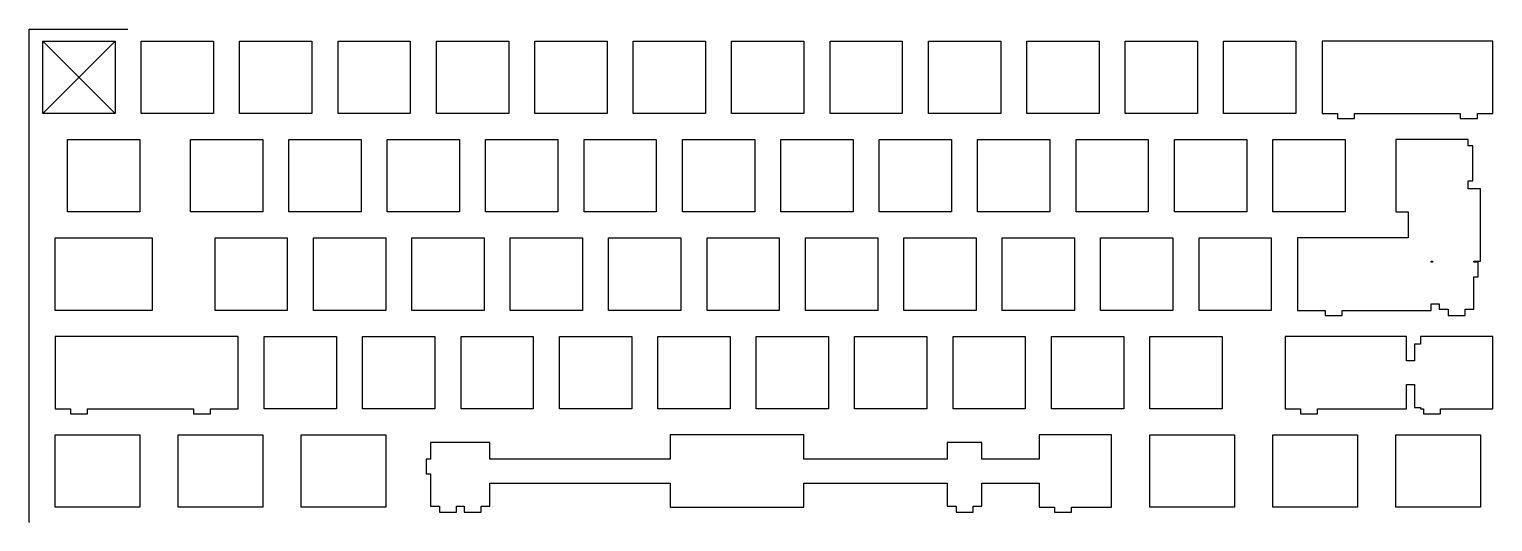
# Model space of a CAD drawing. Extents: x 0 to 283, y 0 to 95.
import ezdxf

# ---------------------------------------------------------------- set-up
doc = ezdxf.new("R2010")
doc.units = 0
doc.header["$MEASUREMENT"] = 0

msp = doc.modelspace()

# ---------------------------------------------------------------- linework, layer by layer
at = {"linetype": 'Continuous'}
for p, q in [((0, 0), (0, 95.25)), ((0, 95.25), (19.05, 95.25)), ((2.61965, 92.9831), (16.6192, 78.9838)), ((2.61965, 78.9838), (16.6192, 92.9831))]:
    msp.add_line(p, q, dxfattribs=at)
at = {"color": 0}
for p, q in [((2.61965, 92.9831), (16.6192, 92.9831)), ((2.61965, 78.9838), (2.61965, 92.9831)), ((16.6192, 92.9831), (16.6192, 78.9838)), ((21.6697, 92.9831), (35.669, 92.9831)), ((21.6697, 78.9838), (21.6697, 92.9831)), ((35.669, 92.9831), (35.669, 78.9838)), ((40.7197, 92.9831), (54.719, 92.9831)), ((40.7197, 78.9838), (40.7197, 92.9831)), ((54.719, 92.9831), (54.719, 78.9838)), ((59.7697, 92.9831), (73.769, 92.9831)), ((59.7697, 78.9838), (59.7697, 92.9831)), ((73.769, 92.9831), (73.769, 78.9838)), ((78.8197, 92.9831), (92.819, 92.9831)), ((78.8197, 78.9838), (78.8197, 92.9831)), ((92.819, 92.9831), (92.819, 78.9838)), ((97.8683, 92.9831), (111.869, 92.9831)), ((97.8683, 78.9838), (97.8683, 92.9831)), ((111.869, 92.9831), (111.869, 78.9838)), ((116.918, 92.9831), (130.919, 92.9831)), ((116.918, 78.9838), (116.918, 92.9831)), ((130.919, 92.9831), (130.919, 78.9838)), ((135.97, 92.9831), (149.969, 92.9831)), ((135.97, 78.9838), (135.97, 92.9831)), ((149.969, 92.9831), (149.969, 78.9838)), ((155.02, 92.9831), (169.019, 92.9831)), ((155.02, 78.9838), (155.02, 92.9831)), ((169.019, 92.9831), (169.019, 78.9838)), ((174.07, 92.9831), (188.069, 92.9831)), ((174.07, 78.9838), (174.07, 92.9831)), ((188.069, 92.9831), (188.069, 78.9838)), ((193.12, 92.9831), (207.119, 92.9831)), ((193.12, 78.9838), (193.12, 92.9831)), ((207.119, 92.9831), (207.119, 78.9838)), ((212.17, 92.9831), (226.169, 92.9831)), ((212.17, 78.9838), (212.17, 92.9831)), ((226.169, 92.9831), (226.169, 78.9838)), ((231.22, 92.9831), (245.219, 92.9831)), ((231.22, 78.9838), (231.22, 92.9831)), ((245.219, 92.9831), (245.219, 78.9838)), ((250.27, 92.9831), (250.27, 78.9838)), ((283.319, 92.9831), (250.27, 92.9831)), ((283.319, 78.9838), (283.319, 92.9831)), ((16.6192, 78.9838), (2.61965, 78.9838)), ((35.669, 78.9838), (21.6697, 78.9838)), ((54.719, 78.9838), (40.7197, 78.9838)), ((73.769, 78.9838), (59.7697, 78.9838)), ((92.819, 78.9838), (78.8197, 78.9838)), ((111.869, 78.9838), (97.8683, 78.9838)), ((130.919, 78.9838), (116.918, 78.9838)), ((149.969, 78.9838), (135.97, 78.9838)), ((169.019, 78.9838), (155.02, 78.9838)), ((188.069, 78.9838), (174.07, 78.9838)), ((207.119, 78.9838), (193.12, 78.9838)), ((226.169, 78.9838), (212.17, 78.9838)), ((245.219, 78.9838), (231.22, 78.9838)), ((250.27, 78.9838), (253.243, 78.9838)), ((253.243, 78.9838), (253.243, 78.0136)), ((253.243, 78.0136), (256.544, 78.0136)), ((256.544, 78.0136), (256.544, 78.9838)), ((256.544, 78.9838), (277.045, 78.9838)), ((277.045, 78.9838), (277.045, 78.0136)), ((277.045, 78.0136), (280.344, 78.0136)), ((280.344, 78.0136), (280.344, 78.9838)), ((280.344, 78.9838), (283.319, 78.9838)), ((7.38216, 73.9331), (21.3817, 73.9331)), ((7.38216, 59.9338), (7.38216, 73.9331)), ((21.3817, 73.9331), (21.3817, 59.9338)), ((31.1947, 73.9331), (45.194, 73.9331)), ((31.1947, 59.9338), (31.1947, 73.9331)), ((45.194, 73.9331), (45.194, 59.9338)), ((50.2447, 73.9331), (64.244, 73.9331)), ((50.2447, 59.9338), (50.2447, 73.9331)), ((64.244, 73.9331), (64.244, 59.9338)), ((69.2947, 73.9331), (83.294, 73.9331)), ((69.2947, 59.9338), (69.2947, 73.9331)), ((83.294, 73.9331), (83.294, 59.9338)), ((88.3447, 73.9331), (102.344, 73.9331)), ((88.3447, 59.9338), (88.3447, 73.9331)), ((102.344, 73.9331), (102.344, 59.9338)), ((107.395, 73.9331), (121.394, 73.9331)), ((107.395, 59.9338), (107.395, 73.9331)), ((121.394, 73.9331), (121.394, 59.9338)), ((126.445, 73.9331), (140.444, 73.9331)), ((126.445, 59.9338), (126.445, 73.9331)), ((140.444, 73.9331), (140.444, 59.9338)), ((145.495, 73.9331), (159.494, 73.9331)), ((145.495, 59.9338), (145.495, 73.9331)), ((159.494, 73.9331), (159.494, 59.9338)), ((164.545, 73.9331), (178.544, 73.9331)), ((164.545, 59.9338), (164.545, 73.9331)), ((178.544, 73.9331), (178.544, 59.9338)), ((183.595, 73.9331), (197.594, 73.9331)), ((183.595, 59.9338), (183.595, 73.9331)), ((197.594, 73.9331), (197.594, 59.9338)), ((202.645, 73.9331), (216.644, 73.9331)), ((202.645, 59.9338), (202.645, 73.9331)), ((216.644, 73.9331), (216.644, 59.9338)), ((221.695, 73.9331), (235.694, 73.9331)), ((221.695, 59.9338), (221.695, 73.9331)), ((235.694, 73.9331), (235.694, 59.9338)), ((240.745, 73.9331), (254.744, 73.9331)), ((240.745, 59.9338), (240.745, 73.9331)), ((254.744, 73.9331), (254.744, 59.9338)), ((264.557, 73.9331), (264.557, 59.9338)), ((278.557, 73.9331), (264.557, 73.9331)), ((278.557, 72.6832), (278.557, 73.9331)), ((279.467, 72.6832), (278.557, 72.6832)), ((279.467, 65.9335), (279.467, 72.6832)), ((278.557, 64.4081), (278.557, 65.9335)), ((278.557, 65.9335), (279.467, 65.9335)), ((280.938, 64.4081), (278.557, 64.4081)), ((280.938, 50.4088), (280.938, 64.4081)), ((21.3817, 59.9338), (7.38216, 59.9338)), ((45.194, 59.9338), (31.1947, 59.9338)), ((64.244, 59.9338), (50.2447, 59.9338)), ((83.294, 59.9338), (69.2947, 59.9338)), ((102.344, 59.9338), (88.3447, 59.9338)), ((121.394, 59.9338), (107.395, 59.9338)), ((140.444, 59.9338), (126.445, 59.9338)), ((159.494, 59.9338), (145.495, 59.9338)), ((178.544, 59.9338), (164.545, 59.9338)), ((197.594, 59.9338), (183.595, 59.9338)), ((216.644, 59.9338), (202.645, 59.9338)), ((235.694, 59.9338), (221.695, 59.9338)), ((254.744, 59.9338), (240.745, 59.9338)), ((264.557, 59.9338), (266.937, 59.9338)), ((266.937, 59.9338), (266.937, 54.8831)), ((5.00091, 54.8831), (23.7629, 54.8831)), ((5.00091, 40.8838), (5.00091, 54.8831)), ((23.7629, 54.8831), (23.7629, 40.8838)), ((35.9572, 54.8831), (49.9565, 54.8831)), ((35.9572, 40.8838), (35.9572, 54.8831)), ((49.9565, 54.8831), (49.9565, 40.8838)), ((55.0072, 54.8831), (69.0065, 54.8831)), ((55.0072, 40.8838), (55.0072, 54.8831)), ((69.0065, 54.8831), (69.0065, 40.8838)), ((74.0572, 54.8831), (88.0565, 54.8831)), ((74.0572, 40.8838), (74.0572, 54.8831)), ((88.0565, 54.8831), (88.0565, 40.8838)), ((93.1072, 54.8831), (107.107, 54.8831)), ((93.1072, 40.8838), (93.1072, 54.8831)), ((107.107, 54.8831), (107.107, 40.8838)), ((112.157, 54.8831), (126.157, 54.8831)), ((112.157, 40.8838), (112.157, 54.8831)), ((126.157, 54.8831), (126.157, 40.8838)), ((131.207, 54.8831), (145.207, 54.8831)), ((131.207, 40.8838), (131.207, 54.8831)), ((145.207, 54.8831), (145.207, 40.8838)), ((150.257, 54.8831), (164.257, 54.8831)), ((150.257, 40.8838), (150.257, 54.8831)), ((164.257, 54.8831), (164.257, 40.8838)), ((169.307, 54.8831), (183.307, 54.8831)), ((169.307, 40.8838), (169.307, 54.8831)), ((183.307, 54.8831), (183.307, 40.8838)), ((188.357, 54.8831), (202.357, 54.8831)), ((188.357, 40.8838), (188.357, 54.8831)), ((202.357, 54.8831), (202.357, 40.8838)), ((207.407, 54.8831), (221.407, 54.8831)), ((207.407, 40.8838), (207.407, 54.8831)), ((221.407, 54.8831), (221.407, 40.8838)), ((226.457, 54.8831), (240.457, 54.8831)), ((226.457, 40.8838), (226.457, 54.8831)), ((240.457, 54.8831), (240.457, 40.8838)), ((266.937, 54.8831), (245.507, 54.8831)), ((245.507, 54.8831), (245.507, 40.8838)), ((271.413, 50.4088), (271.637, 50.4088)), ((271.413, 50.1826), (271.413, 50.4088)), ((271.637, 50.1826), (271.413, 50.1826)), ((271.637, 50.4088), (271.637, 50.1826)), ((279.688, 50.1826), (279.688, 50.4088)), ((279.688, 50.4088), (280.938, 50.4088)), ((280.512, 50.1826), (279.688, 50.1826)), ((280.512, 47.3837), (280.512, 50.1826)), ((279.688, 41.1138), (279.688, 47.3837)), ((279.688, 47.3837), (280.512, 47.3837)), ((23.7629, 40.8838), (5.00091, 40.8838)), ((49.9565, 40.8838), (35.9572, 40.8838)), ((69.0065, 40.8838), (55.0072, 40.8838)), ((88.0565, 40.8838), (74.0572, 40.8838)), ((107.107, 40.8838), (93.1072, 40.8838)), ((126.157, 40.8838), (112.157, 40.8838)), ((145.207, 40.8838), (131.207, 40.8838)), ((164.257, 40.8838), (150.257, 40.8838)), ((183.307, 40.8838), (169.307, 40.8838)), ((202.357, 40.8838), (188.357, 40.8838)), ((221.407, 40.8838), (207.407, 40.8838)), ((240.457, 40.8838), (226.457, 40.8838)), ((245.507, 40.8838), (250.862, 40.8838)), ((250.862, 40.8838), (250.862, 39.9136)), ((250.862, 39.9136), (254.161, 39.9136)), ((254.161, 39.9136), (254.161, 40.8838)), ((254.161, 40.8838), (271.413, 40.8838)), ((271.413, 40.8838), (271.413, 42.1337)), ((271.413, 42.1337), (272.937, 42.1337)), ((272.937, 42.1337), (272.937, 41.1138)), ((272.937, 41.1138), (274.662, 41.1138)), ((274.662, 41.1138), (274.662, 39.9136)), ((274.662, 39.9136), (277.963, 39.9136)), ((277.963, 39.9136), (277.963, 41.1138)), ((277.963, 41.1138), (279.688, 41.1138)), ((5.00091, 35.833), (5.00091, 21.8336)), ((40.4315, 35.833), (5.00091, 35.833)), ((40.4315, 21.8336), (40.4315, 35.833)), ((45.4822, 35.833), (59.4815, 35.833)), ((45.4822, 21.8336), (45.4822, 35.833)), ((59.4815, 35.833), (59.4815, 21.8336)), ((64.5322, 35.833), (78.5315, 35.833)), ((64.5322, 21.8336), (64.5322, 35.833)), ((78.5315, 35.833), (78.5315, 21.8336)), ((83.5822, 35.833), (97.5815, 35.833)), ((83.5822, 21.8336), (83.5822, 35.833)), ((97.5815, 35.833), (97.5815, 21.8336)), ((102.632, 35.833), (116.632, 35.833)), ((102.632, 21.8336), (102.632, 35.833)), ((116.632, 35.833), (116.632, 21.8336)), ((121.682, 35.833), (135.682, 35.833)), ((121.682, 21.8336), (121.682, 35.833)), ((135.682, 35.833), (135.682, 21.8336)), ((140.732, 35.833), (154.732, 35.833)), ((140.732, 21.8336), (140.732, 35.833)), ((154.732, 35.833), (154.732, 21.8336)), ((159.782, 35.833), (173.782, 35.833)), ((159.782, 21.8336), (159.782, 35.833)), ((173.782, 35.833), (173.782, 21.8336)), ((178.832, 35.833), (192.832, 35.833)), ((178.832, 21.8336), (178.832, 35.833)), ((192.832, 35.833), (192.832, 21.8336)), ((197.882, 35.833), (211.882, 35.833)), ((197.882, 21.8336), (197.882, 35.833)), ((211.882, 35.833), (211.882, 21.8336)), ((216.932, 35.833), (230.932, 35.833)), ((216.932, 21.8336), (216.932, 35.833)), ((230.932, 35.833), (230.932, 21.8336)), ((243.126, 35.833), (243.126, 21.8336)), ((266.65, 35.833), (243.126, 35.833)), ((266.65, 31.1326), (266.65, 35.833)), ((269.32, 34.3628), (268.176, 34.3628)), ((268.176, 34.3628), (268.176, 31.1326)), ((283.319, 35.833), (269.32, 35.833)), ((269.32, 35.833), (269.32, 34.3628)), ((283.319, 21.8336), (283.319, 35.833)), ((268.176, 31.1326), (266.65, 31.1326)), ((266.65, 21.8336), (266.65, 26.5327)), ((266.65, 26.5327), (268.176, 26.5327)), ((268.176, 26.5327), (268.176, 22.0638)), ((5.00091, 21.8336), (7.97609, 21.8336)), ((7.97609, 21.8336), (7.97609, 20.8635)), ((7.97609, 20.8635), (11.2751, 20.8635)), ((11.2751, 20.8635), (11.2751, 21.8336)), ((11.2751, 21.8336), (31.7748, 21.8336)), ((31.7748, 21.8336), (31.7748, 20.8635)), ((31.7748, 20.8635), (35.0752, 20.8635)), ((35.0752, 20.8635), (35.0752, 21.8336)), ((35.0752, 21.8336), (40.4315, 21.8336)), ((59.4815, 21.8336), (45.4822, 21.8336)), ((78.5315, 21.8336), (64.5322, 21.8336)), ((97.5815, 21.8336), (83.5822, 21.8336)), ((116.632, 21.8336), (102.632, 21.8336)), ((135.682, 21.8336), (121.682, 21.8336)), ((154.732, 21.8336), (140.732, 21.8336)), ((173.782, 21.8336), (159.782, 21.8336)), ((192.832, 21.8336), (178.832, 21.8336)), ((211.882, 21.8336), (197.882, 21.8336)), ((230.932, 21.8336), (216.932, 21.8336)), ((243.126, 21.8336), (246.101, 21.8336)), ((246.101, 21.8336), (246.101, 20.8635)), ((246.101, 20.8635), (249.4, 20.8635)), ((249.4, 20.8635), (249.4, 21.8336)), ((249.4, 21.8336), (266.65, 21.8336)), ((268.176, 22.0638), (269.32, 22.0638)), ((269.32, 22.0638), (269.32, 21.8336)), ((269.32, 21.8336), (269.9, 21.8336)), ((269.9, 21.8336), (269.9, 20.8635)), ((269.9, 20.8635), (273.2, 20.8635)), ((273.2, 20.8635), (273.2, 21.8336)), ((273.2, 21.8336), (283.319, 21.8336)), ((5.00091, 16.7831), (21.3817, 16.7831)), ((5.00091, 2.78364), (5.00091, 16.7831)), ((21.3817, 16.7831), (21.3817, 2.78364)), ((28.812, 16.7831), (45.194, 16.7831)), ((28.812, 2.78364), (28.812, 16.7831)), ((45.194, 16.7831), (45.194, 2.78364)), ((52.626, 16.7831), (69.0065, 16.7831)), ((52.626, 2.78364), (52.626, 16.7831)), ((69.0065, 16.7831), (69.0065, 2.78364)), ((89.1949, 15.3128), (77.687, 15.3128)), ((77.687, 15.3128), (77.687, 12.0826)), ((89.1949, 12.0826), (89.1949, 15.3128)), ((124.062, 16.7831), (124.062, 12.0826)), ((149.969, 16.7831), (124.062, 16.7831)), ((149.969, 12.0826), (149.969, 16.7831)), ((184.438, 15.3128), (177.687, 15.3128)), ((177.687, 15.3128), (177.687, 12.0826)), ((184.438, 12.0826), (184.438, 15.3128)), ((209.5, 16.7831), (195.501, 16.7831)), ((195.501, 16.7831), (195.501, 12.0826)), ((209.5, 2.78364), (209.5, 16.7831)), ((216.932, 16.7831), (233.313, 16.7831)), ((216.932, 2.78364), (216.932, 16.7831)), ((233.313, 16.7831), (233.313, 2.78364)), ((240.745, 16.7831), (257.125, 16.7831)), ((240.745, 2.78364), (240.745, 16.7831)), ((257.125, 16.7831), (257.125, 2.78364)), ((264.557, 16.7831), (280.938, 16.7831)), ((264.557, 2.78364), (264.557, 16.7831)), ((280.938, 16.7831), (280.938, 2.78364)), ((77.687, 12.0826), (76.8629, 12.0826)), ((76.8629, 12.0826), (76.8629, 9.28384)), ((124.062, 12.0826), (89.1949, 12.0826)), ((177.687, 12.0826), (149.969, 12.0826)), ((195.501, 12.0826), (184.438, 12.0826)), ((76.8629, 9.28384), (77.687, 9.28384)), ((77.687, 9.28384), (77.687, 3.01377)), ((89.1949, 3.01377), (89.1949, 7.48273)), ((89.1949, 7.48273), (124.062, 7.48273)), ((124.062, 7.48273), (124.062, 2.78364)), ((149.969, 2.78364), (149.969, 7.48273)), ((149.969, 7.48273), (177.687, 7.48273)), ((177.687, 7.48273), (177.687, 3.01377)), ((184.438, 3.01377), (184.438, 7.48273)), ((184.438, 7.48273), (195.501, 7.48273)), ((195.501, 7.48273), (195.501, 2.78364)), ((77.687, 3.01377), (79.412, 3.01377)), ((79.412, 3.01377), (79.412, 1.8135)), ((82.7126, 1.8135), (82.7126, 3.01377)), ((82.7126, 3.01377), (84.1692, 3.01377)), ((84.1692, 3.01377), (84.1692, 1.8135)), ((87.4695, 1.8135), (87.4695, 3.01377)), ((87.4695, 3.01377), (89.1949, 3.01377)), ((177.687, 3.01377), (179.412, 3.01377)), ((179.412, 3.01377), (179.412, 1.8135)), ((182.713, 1.8135), (182.713, 3.01377)), ((182.713, 3.01377), (184.438, 3.01377)), ((21.3817, 2.78364), (5.00091, 2.78364)), ((45.194, 2.78364), (28.812, 2.78364)), ((69.0065, 2.78364), (52.626, 2.78364)), ((79.412, 1.8135), (82.7126, 1.8135)), ((84.1692, 1.8135), (87.4695, 1.8135)), ((124.062, 2.78364), (149.969, 2.78364)), ((179.412, 1.8135), (182.713, 1.8135)), ((195.501, 2.78364), (198.469, 2.78364)), ((198.469, 2.78364), (198.469, 1.8135)), ((198.469, 1.8135), (201.769, 1.8135)), ((201.769, 1.8135), (201.769, 2.78364)), ((201.769, 2.78364), (209.5, 2.78364)), ((233.313, 2.78364), (216.932, 2.78364)), ((257.125, 2.78364), (240.745, 2.78364)), ((280.938, 2.78364), (264.557, 2.78364))]:
    msp.add_line(p, q, dxfattribs=at)
at = {"linetype": 'Continuous'}
msp.add_point((0, 0), dxfattribs=at)

doc.saveas('drawing.dxf')
